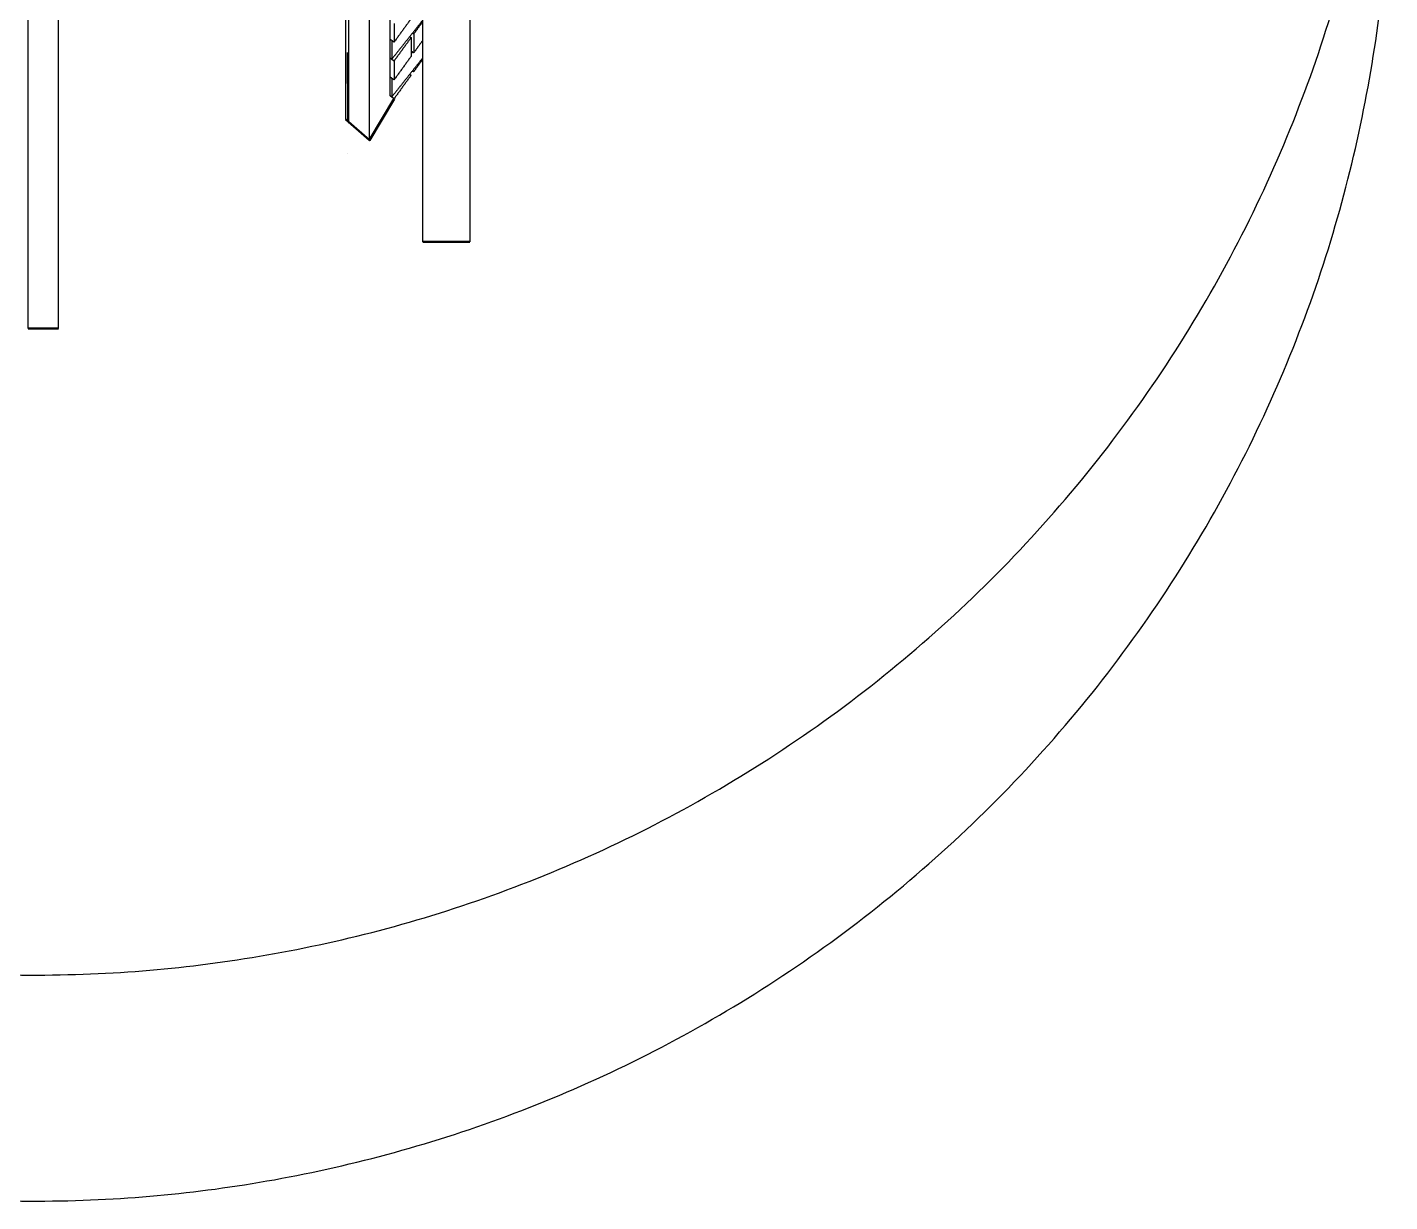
# Model space of a CAD drawing. Header units: millimetres. Extents: x 507.9 to 541, y 40.2 to 69.3.
# Drawn here: x 516.134 to 520.473, y 40.24 to 43.978 of the extents above; entities that cross this region are included whole.
import ezdxf

# ---------------------------------------------------------------- set-up
doc = ezdxf.new("R2010")
doc.units = ezdxf.units.MM
doc.layers.add('Make2D$Visible$ClippingPlaneIntersections', color=7, linetype='Continuous', lineweight=50, true_color=0x000000)
doc.layers.add('Make2D$Visible$Curves', color=7, linetype='Continuous', true_color=0x000000)

msp = doc.modelspace()

# ---------------------------------------------------------------- linework, layer by layer
at = {"layer": 'Make2D$Visible$ClippingPlaneIntersections'}
for points in [[(517.14873, 43.68439), (517.22424, 43.6186), (517.30219, 43.75078)], [(517.39343, 43.29504), (517.54343, 43.29504)], [(516.23361, 43.01965), (516.13737, 43.01965)]]:
    msp.add_lwpolyline(points, dxfattribs=at)
at = {"layer": 'Make2D$Visible$Curves', "color": 18, "lineweight": -3, "true_color": 0x000000}
for points, degree in [([(517.54343, 45.93355), (517.54343, 44.6143), (517.54343, 43.29504)], 2), ([(517.39343, 43.29504), (517.39343, 44.59555), (517.39343, 45.89606)], 2), ([(517.22424, 43.6186), (517.22424, 44.72237), (517.22424, 45.82613)], 2), ([(517.2898, 43.75973), (517.2898, 44.80644), (517.2898, 45.85316)], 2), ([(517.14873, 43.68439), (517.14873, 44.73957), (517.14873, 45.79476)], 2), ([(517.15779, 45.80559), (517.15771, 45.09484), (517.15764, 44.38409), (517.15756, 43.67333)], 3), ([(516.23361, 43.01965), (516.23361, 44.17628), (516.23361, 45.27679)], 2), ([(516.13737, 43.01965), (516.13737, 44.13464), (516.13737, 45.24963)], 2), ([(517.39365, 44.00099), (517.34411, 43.93864), (517.29457, 43.87629)], 2), ([(517.35633, 44.00567), (517.32926, 43.96822), (517.30219, 43.93078)], 2), ([(517.39313, 43.99622), (517.37888, 43.97651), (517.36462, 43.95679)], 2), ([(517.30219, 43.99078), (517.30219, 43.96078), (517.30219, 43.93078)], 2), ([(517.35211, 43.94871), (517.35422, 43.94719), (517.35633, 43.94567)], 2), ([(517.36462, 43.95679), (517.3627, 43.95818), (517.36077, 43.95958)], 2), ([(517.36462, 43.95679), (517.36462, 43.92679), (517.36462, 43.89679)], 2), ([(517.30219, 43.93078), (517.29609, 43.93518), (517.28999, 43.93959)], 2), ([(517.29457, 43.93629), (517.29457, 43.90629), (517.29457, 43.87629)], 2), ([(517.35633, 43.94567), (517.32926, 43.90822), (517.30219, 43.87078)], 2), ([(517.35633, 43.94567), (517.35633, 43.91567), (517.35633, 43.88567)], 2), ([(517.39367, 43.93697), (517.37915, 43.91688), (517.36462, 43.89679)], 2), ([(517.29457, 43.87629), (517.29219, 43.87818), (517.2898, 43.88007)], 2), ([(517.39347, 43.88077), (517.34402, 43.81853), (517.29457, 43.75629)], 2), ([(517.30219, 43.87078), (517.29838, 43.87353), (517.29457, 43.87629)], 2), ([(517.35633, 43.88567), (517.32926, 43.84822), (517.30219, 43.81078)], 2), ([(517.30219, 43.87078), (517.30219, 43.84078), (517.30219, 43.81078)], 2), ([(517.36462, 43.89679), (517.36048, 43.89979), (517.35633, 43.90279)], 2), ([(517.36075, 43.89959), (517.35866, 43.89695), (517.35656, 43.89431)], 2), ([(517.39343, 43.87664), (517.37903, 43.85671), (517.36462, 43.83679)], 2), ([(517.30219, 43.81078), (517.29596, 43.81528), (517.28972, 43.81979)], 2), ([(517.35633, 43.82567), (517.32926, 43.78822), (517.30219, 43.75078)], 2), ([(517.35219, 43.82865), (517.35426, 43.82716), (517.35633, 43.82567)], 2), ([(517.36462, 43.83679), (517.3627, 43.83818), (517.36077, 43.83958)], 2), ([(517.29457, 43.81629), (517.29457, 43.78629), (517.29457, 43.75629)], 2), ([(517.29457, 43.75629), (517.29219, 43.75818), (517.2898, 43.76007)], 2), ([(517.30219, 43.75078), (517.29838, 43.75353), (517.29457, 43.75629)], 2), ([(517.15678, 43.67401), (517.15717, 43.67367), (517.15756, 43.67333)], 2), ([(517.15517, 43.57559), (517.15517, 43.57559), (517.15517, 43.57559), (517.15517, 43.57559)], 3), ([(517.15517, 43.57559), (517.15517, 43.57559), (517.15517, 43.57559), (517.15517, 43.57559)], 3)]:
    msp.add_open_spline(points, degree=degree, dxfattribs=at)
for points in [[(511.83963, 45.2777), (511.83963, 45.17096), (511.84491, 45.06436), (512.05826, 40.75314), (516.36947, 40.96649), (520.47261, 41.16954), (520.47261, 45.2777)], [(511.83963, 44.55807), (511.83963, 44.45133), (511.84491, 44.34472), (512.05826, 40.03351), (516.36947, 40.24686), (520.47261, 40.44991), (520.47261, 44.55807)]]:
    msp.add_rational_spline(points, [0.980423998556, 0.989861021963, 1, 0.707106781187, 1, 0.717245759224, 0.980423998556], degree=2, knots=[13.3259395, 13.3259395, 13.3259395, 13.5606516, 13.5606516, 20.3409773, 20.3409773, 26.8865911, 26.8865911, 26.8865911], dxfattribs=at)
for points, knots in [([(517.15488, 43.67903), (517.15473, 43.72635), (517.15454, 43.77586), (517.1542, 43.84262), (517.15408, 43.86307), (517.15396, 43.88192), (517.15387, 43.89449), (517.15385, 43.89764)], [0.13095927, 0.13095927, 0.13095927, 0.13095927, 0.30417933, 0.30417933, 0.35605383, 0.35605383, 0.36928457, 0.36928457, 0.36928457, 0.36928457]), ([(517.15385, 43.89693), (517.15386, 43.89656), (517.15386, 43.89616), (517.15387, 43.89531), (517.15387, 43.8948), (517.15389, 43.89345), (517.15389, 43.89253), (517.15398, 43.88366), (517.15413, 43.86999), (517.15442, 43.84452), (517.15464, 43.82688), (517.15518, 43.78561), (517.15554, 43.75902), (517.15598, 43.72949), (517.15625, 43.7109), (517.15653, 43.69239), (517.15682, 43.67398)], [0.37100204, 0.37100204, 0.37100204, 0.37100204, 0.37307203, 0.37307203, 0.37595897, 0.37595897, 0.38119429, 0.38119429, 0.43043627, 0.43043627, 0.54561055, 0.54561055, 0.70042721, 0.70042721, 0.70042721, 0.78206755, 0.78206755, 0.78206755, 0.78206755])]:
    msp.add_open_spline(points, degree=3, knots=knots, dxfattribs=at)

doc.saveas('drawing.dxf')
